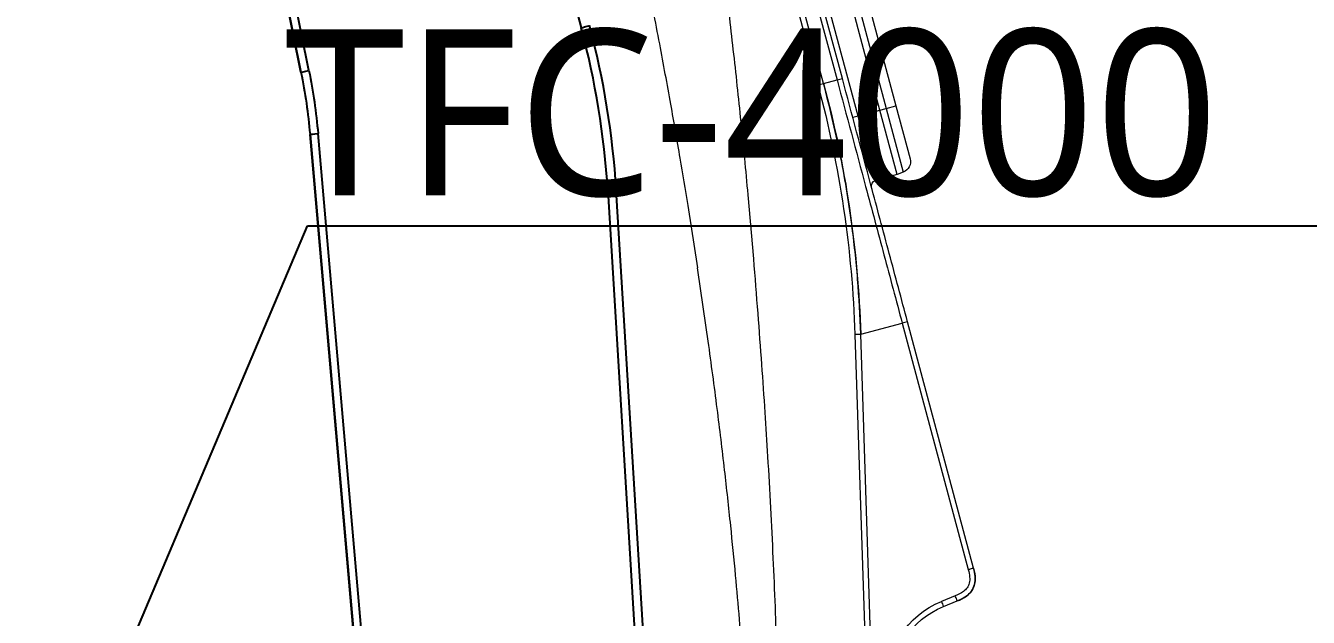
# Model space of a CAD drawing. Extents: x 6016 to 8231, y -443 to 1874.
# Drawn here: x 6394.2 to 6625.9, y 352.2 to 459 of the extents above; entities that cross this region are included whole.
import ezdxf

# ---------------------------------------------------------------- set-up
doc = ezdxf.new("R2010")
doc.units = 0
doc.header["$LTSCALE"] = 20
doc.header["$MEASUREMENT"] = 0
doc.linetypes.add('CENTER', pattern=[2, 1.25, -0.25, 0.25, -0.25])
doc.layers.get('0').update_dxf_attribs({"linetype": 'CONTINUOUS'})
for name, color, linetype in [('1', 7, 'CONTINUOUS'), ('2', 2, 'CONTINUOUS'), ('____', 7, 'CONTINUOUS')]:
    doc.layers.add(name, color=color, linetype=linetype)
doc.styles.add('ROMANS', font='romans', dxfattribs={"height": 10.144927})
doc.dimstyles.get("Standard").update_dxf_attribs({"dimtxt": 2.7, "dimasz": 2.5, "dimexe": 1.5, "dimexo": 1.5, "dimgap": 1.5, "dimtad": 1, "dimdec": 0, "dimlfac": 10, "dimzin": 0, "dimdsep": 46, "dimtxsty": 'Standard', "dimcen": 0, "dimclrt": 2, "dimadec": 0, "dimazin": 0, "dimtfac": 1, "dimtdec": 0, "dimtmove": 0, "dimatfit": 3, "dimfxl": 0, "dimtolj": 1, "dimtzin": 0, "dimarcsym": 0})

# ---------------------------------------------------------------- blocks, each defined once
blk = doc.blocks.new('A$C3419d009')
at = {"color": 7, "linetype": 'Continuous', "lineweight": 15}
for p, q in [((35.24, 432.28), (69.54, 285.45)), ((68.52, 285.22), (41.95, 398.92)), ((71.24, 336.81), (73.9, 336.48)), ((73.79, 335.5), (71.13, 335.82)), ((77.3, 285.45), (77.3, 331.53)), ((78.29, 331.52), (78.29, 285.44)), ((69.54, 285.45), (77.3, 285.45)), ((56.37, 255.83), (54.34, 267.26)), ((44.2, 266.24), (45.44, 254.88)), ((83.36, 259.24), (79.27, 259.31)), ((84.54, 259.14), (83.36, 259.24)), ((83.36, 259.24), (83.36, 247.24)), ((86.36, 247.24), (86.36, 257.14)), ((79.27, 247.24), (78.29, 247.24)), ((79.27, 247.24), (79.27, 219.24)), ((79.27, 247.24), (83.36, 247.24)), ((83.36, 247.24), (83.36, 219.24)), ((83.36, 247.24), (84.54, 247.24)), ((84.54, 219.24), (84.54, 247.24)), ((84.54, 247.24), (86.36, 247.24)), ((86.36, 219.24), (86.36, 247.24)), ((73.73, 116.29), (73.73, 239.94)), ((74.79, 239.95), (77.3, 239.95)), ((74.79, 239.95), (74.79, 116.3)), ((77.3, 50.98), (77.3, 239.95)), ((78.29, 239.96), (78.29, 116.29))]:
    blk.add_line(p, q, dxfattribs=at)
at = {"color": 8, "linetype": 'Continuous', "lineweight": 15}
for p, q in [((79.27, 259.31), (79.27, 247.24)), ((84.54, 247.24), (84.54, 259.14))]:
    blk.add_line(p, q, dxfattribs=at)
at = {"color": 7, "linetype": 'Continuous', "lineweight": 15}
for centre, radius, start, end in [((73.08, 351.71), 16, 193.1497, 263), ((73.06, 351.7), 15, 193.1497, 263), ((56.21, 337.9), 15.06, 352.0645, 355.8325), ((86.75, 208.35), 79, 102.5819, 103.3455), ((-125.27, 239.94), 199, 0, 13.1497), ((-125.21, 239.95), 200, 0, 13.1497), ((77.55, 253.31), 32.15, 88.6812, 90.4325), ((79.29, 260.31), 1, 180, 269), ((84.36, 257.14), 2, 0, 85), ((74.01, 270.8), 30.86, 269.4967, 271.4509), ((77.55, 268.15), 28.2, 269.5091, 271.5058)]:
    blk.add_arc(centre, radius, start, end, dxfattribs=at)
for points, knots in [([(33.8, 336.26), (34.22, 334.01), (35.14, 329.15), (36.51, 321.32), (37.98, 312.41), (39.52, 302.42), (41.1, 291.34), (42.67, 279.16), (43.67, 270.67), (44.19, 266.24)], [0, 0, 0, 0, 0.096987, 0.209275, 0.336838, 0.479632, 0.637556, 0.810955, 1, 1, 1, 1]), ([(54.34, 267.26), (53.74, 270.5), (52.59, 276.79), (50.86, 285.89), (49.21, 294.37), (47.5, 302.84), (45.7, 311.43), (43.79, 320.3), (41.87, 328.93), (40.55, 334.6), (39.89, 337.4)], [0, 0, 0, 0, 0.138276, 0.267681, 0.388219, 0.499893, 0.629551, 0.756117, 0.879598, 1, 1, 1, 1]), ([(73.9, 336.48), (73.9, 336.47), (73.9, 336.44), (73.88, 336.21), (73.84, 335.89), (73.81, 335.63), (73.79, 335.5)], [0, 0, 0, 0, 0.250001, 0.500001, 0.749999, 1, 1, 1, 1]), ([(73.9, 336.48), (73.9, 336.48), (74.55, 336.48), (75.6, 336.16), (76.93, 335.46), (77.79, 334.41), (78.22, 333.03), (78.29, 332.04), (78.29, 331.52), (78.29, 331.52)], [0, 0, 0, 0, 0.000008, 0.26461, 0.426998, 0.60238, 0.792163, 0.999992, 1, 1, 1, 1]), ([(78.29, 331.52), (78.29, 331.52), (78.29, 332.18), (78.2, 333.25), (77.63, 334.66), (76.7, 335.64), (75.39, 336.24), (74.41, 336.4), (73.9, 336.48)], [0, 0, 0, 0, 0.000008, 0.26457, 0.426983, 0.602392, 0.792226, 1, 1, 1, 1]), ([(77.3, 331.53), (77.29, 331.98), (77.26, 332.8), (76.92, 333.91), (76.28, 334.69), (75.23, 335.26), (74.36, 335.41), (73.79, 335.5)], [0, 0, 0, 0, 0.226112, 0.40995, 0.563828, 0.716203, 1, 1, 1, 1]), ([(78.29, 331.52), (78.27, 331.52), (78.24, 331.52), (78.02, 331.53), (77.69, 331.53), (77.43, 331.53), (77.3, 331.53)], [0, 0, 0, 0, 0.250001, 0.500002, 0.749999, 1, 1, 1, 1]), ([(69.54, 285.45), (70.25, 282.2), (71.68, 275.7), (73.33, 264.85), (74.55, 252.92), (74.71, 244.28), (74.79, 239.95)], [0, 0, 0, 0, 0.217342, 0.435227, 0.717019, 1, 1, 1, 1]), ([(77.3, 239.95), (77.3, 246.61), (77.3, 257.52), (77.3, 272.68), (77.3, 281.19), (77.3, 285.45)], [0, 0, 0, 0, 0.438653, 0.719322, 1, 1, 1, 1]), ([(78.29, 285.44), (78.29, 281.19), (78.29, 272.68), (78.29, 257.52), (78.29, 246.61), (78.29, 239.96)], [0, 0, 0, 0, 0.280674, 0.561343, 1, 1, 1, 1]), ([(45.44, 254.88), (45.72, 252.01), (46.33, 245.87), (47.21, 236.04), (48.09, 224.99), (48.88, 213.66), (49.57, 202.18), (50.15, 190.7), (50.63, 178.41), (50.99, 165.35), (51.04, 156.39), (51.07, 151.78)], [0, 0, 0, 0, 0.083779, 0.179294, 0.286566, 0.405636, 0.509315, 0.620567, 0.739554, 0.866284, 1, 1, 1, 1]), ([(69.35, 151.51), (69.06, 155.62), (68.47, 164.03), (67.28, 176.9), (65.85, 190.31), (64.22, 203.7), (62.45, 216.92), (60.58, 229.83), (58.57, 242.81), (57.1, 251.48), (56.37, 255.83)], [0, 0, 0, 0, 0.11759, 0.240458, 0.368634, 0.502148, 0.625273, 0.749281, 0.874185, 1, 1, 1, 1])]:
    blk.add_open_spline(points, degree=3, knots=knots, dxfattribs=at)
blk = doc.blocks.new('A$C10d46a05')
at = {"layer": '____'}
for p, q in [((183.27, 512.74), (247.45, 273.22)), ((198.27, 265.5), (149.98, 502.87)), ((196.84, 265.2), (148.55, 502.57)), ((148.55, 502.57), (196.84, 265.2)), ((213.8, 78.74), (198.47, 253.98)), ((198.47, 253.98), (213.8, 78.74)), ((215.25, 78.87), (199.92, 254.11)), ((252.23, 243.86), (262.07, 82.99)), ((263.61, 83.1), (253.77, 243.94))]:
    blk.add_line(p, q, dxfattribs=at)
for centre, radius in [((104.05, 234.79), 150), ((104.01, 234.79), 148.5)]:
    blk.add_arc(centre, radius, 3.5, 15, dxfattribs=at)
at = {"layer": '____', "extrusion": (0, 0, -1)}
for centre, major_axis, ratio, start_param, end_param in [((247.49, 273.22), (1.45, 0.39), 0.008727, 4.686209, 6.283185), ((198.31, 265.5), (1.47, 0.3), 0.007112, 3.141593, 4.685725), ((98.85, 245.26), (-96.59, -25.88), 1, 3.202679, 3.316126), ((98.81, 245.27), (26.27, -98.04), 1, 4.773476, 4.886922), ((199.96, 254.11), (1.49, 0.13), 0.004047, 3.141593, 4.685092), ((252.28, 243.85), (1.5, 0.09), 0.003331, 4.684995, 6.283185)]:
    blk.add_ellipse(centre, major_axis=major_axis, ratio=ratio, start_param=start_param, end_param=end_param, dxfattribs=at)
at = {"xscale": -1, "rotation": 195}
blk.add_blockref('A$C3419d009', (156.88, 475.59), dxfattribs=at)

msp = doc.modelspace()

# ---------------------------------------------------------------- linework, layer by layer
at = {"layer": '1', "color": 1, "linetype": 'CENTER', "lineweight": 0, "ltscale": 2}
msp.add_arc((6496.32, 276.81), 471.92, 353.8255, 97.8765, dxfattribs=at)

# ---------------------------------------------------------------- block references
msp.add_blockref('A$C10d46a05', (6247.1, 185.41))

# ---------------------------------------------------------------- texts
at = {"layer": '2', "insert": (6440.99, 443.15), "char_height": 30, "attachment_point": 4, "style": 'ROMANS'}
msp.add_mtext('{\\fNanumGothic|b0|i0|c129|p50;TFC-4000}', dxfattribs=at)

# ---------------------------------------------------------------- leaders
msp.add_leader([(6365.84, 235.23), (6445.14, 422.88), (6659.95, 422.88)], dimstyle='Standard', override={"dimtxt": 20, "dimasz": 20, "dimexe": 5, "dimgap": 10, "dimtad": 0, "dimlfac": 1, "dimzin": 12, "dimclrd": 3, "dimclre": 3, "dimazin": 2, "dimarcsym": 1})

doc.saveas('drawing.dxf')
